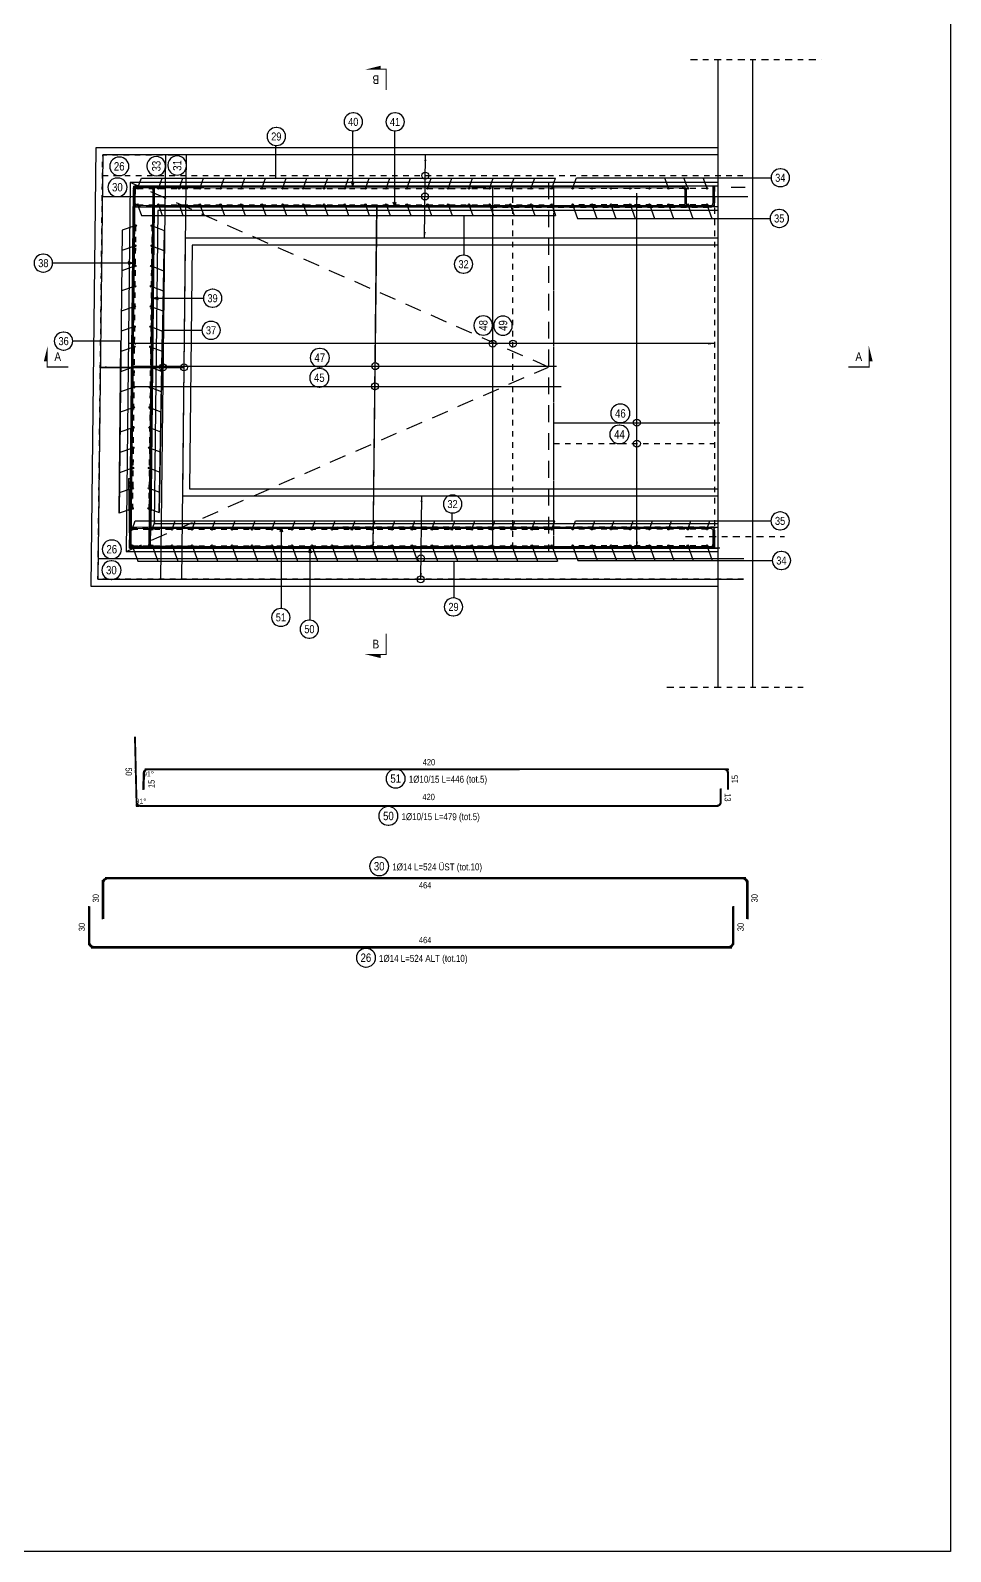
# Model space of a CAD drawing. Header units: metres. Extents: x 419734 to 420376, y 4564732 to 4565123.
# Drawn here: x 419934.16 to 419950.68, y 4564739.35 to 4564766.67 of the extents above; entities that cross this region are included whole.
import ezdxf
from ezdxf.enums import TextEntityAlignment as Align

# ---------------------------------------------------------------- set-up
doc = ezdxf.new("R2010")
doc.units = ezdxf.units.M
for name, pattern in [('ACA_TRATTO1', [1.5, 1, -0.5]), ('CONTINUA', [0]), ('HIDDEN', [0.5, 0.3, -0.2]), ('PUNTEGGIATA2', [0.125, 0, -0.125]), ('TRATTO-PUNTO', [1, 0.5, -0.25, 0, -0.25])]:
    doc.linetypes.add(name, pattern=pattern)
for name, color, linetype in [('07_Ferri', 7, 'Continuous'), ('07_Richiami', 7, 'Continuous'), ('07_Serie Barre', 7, 'Continuous'), ('07_Tondini', 1, 'Continuous'), ('SW_ASSI', 7, 'TRATTO-PUNTO'), ('SW_DIM', 33, 'Continuous'), ('SW_MAGRONE', 2, 'Continuous'), ('SW_QUOTE', 1, 'Continuous'), ('SW_SEZIONI_CARPENTERIA', 4, 'Continuous'), ('SW_TESTI', 2, 'Continuous'), ('SW_TXT_TESTI', 1, 'Continuous')]:
    doc.layers.add(name, color=color, linetype=linetype)
for name, color, linetype, plot in [('07_finestre_off_sc', 190, 'CONTINUA', False), ('07_GENERATRICI', 31, 'Continuous', False), ('07_Poligonale', 8, 'Continuous', False)]:
    doc.layers.add(name, color=color, linetype=linetype, plot=plot)
doc.styles.add('ACA_1', font='ARIALN.TTF')
doc.styles.add('SWS', font='ARIALN.TTF')

# ---------------------------------------------------------------- blocks, each defined once
blk = doc.blocks.new('*U1817')
at = {"layer": 'SW_QUOTE', "const_width": 0.0003}
blk.add_lwpolyline([(0, 0), (0, -0.006), (0.00159, -0.006)], dxfattribs=at)
at = {"layer": 'SW_QUOTE'}
blk.add_solid([(0.00159, -0.00585), (0.00159, -0.00701), (0.00624, -0.00585)], dxfattribs=at)
at = {"layer": 'SW_TESTI', "style": 'SWS'}
for tag, p in [('RIF_DOC_SEC', (-0.0055, -0.003)), ('RIF_DOC', (-0.0025, -0.003))]:
    blk.add_attdef(tag, text='', height=0.002, rotation=90, dxfattribs=at).set_placement(p, align=Align.MIDDLE)
at = {"layer": 'SW_TESTI', "color": 3, "style": 'SWS'}
blk.add_attdef('SEZ', text='', height=0.0025, dxfattribs=at).set_placement((0.003, -0.003), align=Align.MIDDLE)
blk = doc.blocks.new('STC_TCA_07148100130212000102', base_point=(11.118, 11.282))
at = {"color": 0}
blk.add_lwpolyline([(11.116, 11.348, 1), (11.116, 11.215), (11.121, 11.215, 1), (11.121, 11.348), (11.116, 11.348)], format="xyb", dxfattribs=at)
blk = doc.blocks.new('STC_TCA_071481036000130212000102', base_point=(44.186, 7.69))
at = {"color": 0}
blk.add_lwpolyline([(44.183, 7.757, 1), (44.183, 7.624), (44.188, 7.624, 1), (44.188, 7.757), (44.183, 7.757)], format="xyb", dxfattribs=at)
blk = doc.blocks.new('STC_TCA_07148102130212000102', base_point=(120.301, 12.7))
at = {"color": 0}
blk.add_lwpolyline([(120.298, 12.766, 1), (120.298, 12.633), (120.303, 12.633, 1), (120.303, 12.766), (120.298, 12.766)], format="xyb", dxfattribs=at)
blk = doc.blocks.new('aca_arrow3')
at = {"color": 0}
blk.add_solid([(-1, 0.17), (0, 0), (-1, -0.16)], dxfattribs=at)
blk = doc.blocks.new('ACA_T1200200101177Continuous1000112500200011')
h = blk.add_hatch(color=7)
edge = h.paths.add_edge_path(flags=0)
edge.add_arc((0, 0), 0.006, 0, 360)
at = {"color": 0}
blk.add_circle((0, 0), 0.006, dxfattribs=at)
blk = doc.blocks.new('STC_TCA_07147100130213000102', base_point=(21.486, 10.424))
at = {"color": 0}
blk.add_lwpolyline([(21.484, 10.488, 1), (21.484, 10.36), (21.489, 10.36, 1), (21.489, 10.488), (21.484, 10.488)], format="xyb", dxfattribs=at)
blk = doc.blocks.new('STC_TCA_07147100130214000102', base_point=(14.259, 10.424))
at = {"color": 0}
blk.add_lwpolyline([(14.256, 10.488, 1), (14.256, 10.36), (14.261, 10.36, 1), (14.261, 10.488), (14.256, 10.488)], format="xyb", dxfattribs=at)
blk = doc.blocks.new('STC_TCA_07148108937130212000102', base_point=(116.643, 15.75))
at = {"color": 0}
blk.add_lwpolyline([(116.576, 15.748, 1), (116.709, 15.747), (116.709, 15.752, 1), (116.576, 15.753), (116.576, 15.748)], format="xyb", dxfattribs=at)
blk = doc.blocks.new('STC_TCA_07148109000130212000102', base_point=(15.756, 7.48))
at = {"color": 0}
blk.add_lwpolyline([(15.689, 7.477, 1), (15.822, 7.477), (15.822, 7.482, 1), (15.689, 7.482), (15.689, 7.477)], format="xyb", dxfattribs=at)
blk = doc.blocks.new('aca_arrow2')
at = {"color": 0}
for q in [(-1.1, 0.32), (-1.1, -0.32)]:
    blk.add_line((0, 0), q, dxfattribs=at)

msp = doc.modelspace()

# ---------------------------------------------------------------- linework, layer by layer
at = {"layer": '07_Ferri', "color": 1, "flags": 128}
for points in [[(419935.93883, 4564757.37668), (419936.23965, 4564757.37668, 0.41098686), (419936.31465, 4564757.45085), (419936.38469, 4564763.79996, 0.41744807), (419936.30969, 4564763.87579), (419936.01177, 4564763.87579)], [(419937.15691, 4564757.37659), (419936.01474, 4564757.37668, -0.4174384), (419935.93975, 4564757.45251), (419936.01011, 4564763.80355, -0.41122639), (419936.08517, 4564763.87772), (419937.26193, 4564763.8767)], [(419935.99684, 4564762.62537), (419936.00991, 4564763.79788, -0.4109397), (419936.0849, 4564763.87204), (419945.85778, 4564763.87249, -0.41422697), (419945.93278, 4564763.79749), (419945.93278, 4564763.55574)], [(419936.01179, 4564763.87547), (419936.00764, 4564763.57753, 0.00342841), (419936.00764, 4564763.5765, 0.41421356), (419936.08262, 4564763.50149), (419946.3651, 4564763.49928, 0.41427658), (419946.44012, 4564763.57428), (419946.44012, 4564763.87426)], [(419935.92069, 4564758.62455), (419935.93773, 4564757.45059, 0.40996827), (419936.01273, 4564757.37668), (419946.36528, 4564757.37667, 0.41430299), (419946.44028, 4564757.45169), (419946.44021, 4564757.69442)], [(419935.93883, 4564757.37659), (419935.9426, 4564757.67876, -0.41049527), (419936.01757, 4564757.75282), (419946.36525, 4564757.75538, -0.41428588), (419946.44027, 4564757.68038), (419946.44027, 4564757.38042)]]:
    msp.add_lwpolyline(points, format="xyb", dxfattribs=at)
at = {"layer": '07_Ferri', "color": 1, "ltscale": 0.025, "flags": 128}
for points in [[(419935.93883, 4564757.37668), (419935.93883, 4564757.40168), (419936.23965, 4564757.40168, 0.41098686), (419936.28965, 4564757.45113), (419936.35969, 4564763.80024, 0.41744807), (419936.30969, 4564763.85079), (419936.01177, 4564763.85079), (419936.01177, 4564763.87579)], [(419937.15691, 4564757.37659), (419937.15692, 4564757.40159), (419936.01475, 4564757.40168, -0.4174384), (419935.96475, 4564757.45223), (419936.03511, 4564763.80327, -0.41122639), (419936.08515, 4564763.85272), (419937.26191, 4564763.8517), (419937.26193, 4564763.8767)], [(419935.99684, 4564762.62537), (419936.02184, 4564762.62509), (419936.03491, 4564763.7976, -0.4109397), (419936.0849, 4564763.84704), (419945.85778, 4564763.84749, -0.41422697), (419945.90778, 4564763.79749), (419945.90778, 4564763.55574), (419945.93278, 4564763.55574)], [(419936.01179, 4564763.87547), (419936.03679, 4564763.87512), (419936.03264, 4564763.57718, 0.4182359), (419936.08263, 4564763.52649), (419946.36511, 4564763.52428, 0.41427658), (419946.41512, 4564763.57428), (419946.41512, 4564763.87426), (419946.44012, 4564763.87426)], [(419935.92069, 4564758.62455), (419935.94569, 4564758.62491), (419935.96273, 4564757.45096, 0.40996827), (419936.01273, 4564757.40168), (419946.36528, 4564757.40167, 0.41430299), (419946.41528, 4564757.45168), (419946.41521, 4564757.69441), (419946.44021, 4564757.69442)], [(419935.93883, 4564757.37659), (419935.96383, 4564757.37627), (419935.96759, 4564757.67845, -0.41049527), (419936.01758, 4564757.72782), (419946.36526, 4564757.73038, -0.41428588), (419946.41527, 4564757.68038), (419946.41527, 4564757.38042), (419946.44027, 4564757.38042)]]:
    msp.add_lwpolyline(points, format="xyb", dxfattribs=at)
at = {"layer": '07_Ferri', "color": 7, "ltscale": 0.025, "flags": 128}
for points, const_width in [([(419936.03876, 4564753.98744), (419936.06636, 4564752.81302, 0.40734809), (419936.12884, 4564752.75199), (419946.48206, 4564752.75197, 0.41430299), (419946.54456, 4564752.81449), (419946.54449, 4564753.05726)], 0.025), ([(419936.19644, 4564753.03398), (419936.2002, 4564753.33616, -0.41049527), (419936.26268, 4564753.39788), (419946.61036, 4564753.40043, -0.41428588), (419946.67288, 4564753.33793), (419946.67288, 4564753.03798)], 0.025), ([(419935.46635, 4564750.71205), (419935.46635, 4564751.35705, -0.41421356), (419935.55385, 4564751.44455), (419946.9336, 4564751.44455, -0.41421356), (419947.0211, 4564751.35705), (419947.0211, 4564750.71205)], 0.035), ([(419935.21635, 4564750.94455), (419935.21635, 4564750.29955, 0.41421356), (419935.30385, 4564750.21205), (419946.6836, 4564750.21205, 0.41421356), (419946.7711, 4564750.29955), (419946.7711, 4564750.94455)], 0.035)]:
    msp.add_lwpolyline(points, format="xyb", dxfattribs=dict(at, const_width=const_width))
at = {"layer": '07_Ferri', "color": 7, "flags": 128}
for points in [[(419936.02627, 4564753.98715), (419936.05386, 4564752.81273, 0.40734809), (419936.12884, 4564752.73949), (419946.48206, 4564752.73947, 0.41430299), (419946.55706, 4564752.8145), (419946.55699, 4564753.05726)], [(419936.18394, 4564753.03414), (419936.18771, 4564753.33631, -0.41049527), (419936.26268, 4564753.41038), (419946.61036, 4564753.41293, -0.41428588), (419946.68538, 4564753.33793), (419946.68538, 4564753.03798)], [(419935.44885, 4564750.71205), (419935.44885, 4564751.35705, -0.41421356), (419935.55385, 4564751.46205), (419946.9336, 4564751.46205, -0.41421356), (419947.0386, 4564751.35705), (419947.0386, 4564750.71205)], [(419935.19885, 4564750.94455), (419935.19885, 4564750.29955, 0.41421356), (419935.30385, 4564750.19455), (419946.6836, 4564750.19455, 0.41421356), (419946.7886, 4564750.29955), (419946.7886, 4564750.94455)]]:
    msp.add_lwpolyline(points, format="xyb", dxfattribs=at)
at = {"layer": '07_finestre_off_sc'}
for points in [[(419946.50277, 4564764.43909), (419935.45443, 4564764.43909), (419935.37005, 4564756.81409), (419946.50277, 4564756.81409)], [(419946.50277, 4564763.87659), (419936.01074, 4564763.87659), (419935.93881, 4564757.37659), (419946.50277, 4564757.37659)], [(419946.50277, 4564763.50159), (419936.38161, 4564763.50159), (419936.31798, 4564757.75159), (419946.50277, 4564757.75159)], [(419946.50277, 4564762.93909), (419936.93792, 4564762.93909), (419936.88674, 4564758.31409), (419946.50277, 4564758.31409)]]:
    msp.add_lwpolyline(points, dxfattribs=at)
at = {"layer": '07_GENERATRICI', "color": 2, "linetype": 'ACA_TRATTO1', "ltscale": 0.025}
for p, q in [((419936.08313, 4564763.83486), (419943.51667, 4564763.83486)), ((419946.30344, 4564763.83486), (419943.89167, 4564763.83486)), ((419936.08298, 4564763.54148), (419943.51667, 4564763.54148)), ((419946.30344, 4564763.5396), (419943.89161, 4564763.5396)), ((419936.04556, 4564763.16648), (419935.98936, 4564758.08738)), ((419936.33773, 4564763.16556), (419936.28154, 4564758.08738)), ((419935.98268, 4564757.7133), (419943.51667, 4564757.7133)), ((419946.30344, 4564757.71491), (419943.89154, 4564757.71491)), ((419935.98275, 4564757.41659), (419943.51667, 4564757.41659)), ((419946.30344, 4564757.41659), (419943.89161, 4564757.41659))]:
    msp.add_line(p, q, dxfattribs=at)
at = {"layer": '07_GENERATRICI', "color": 6, "linetype": 'ACA_TRATTO1', "ltscale": 0.025, "flags": 128}
for points in [[(419935.37005, 4564756.81409), (419935.45443, 4564764.43909), (419936.73663, 4564764.43909)], [(419946.44056, 4564763.87675), (419946.44041, 4564757.37659), (419935.93881, 4564757.37659)], [(419946.44041, 4564763.87642), (419946.44041, 4564757.37642), (419935.93881, 4564757.37659)], [(419946.53391, 4564757.37637), (419943.55606, 4564757.37644), (419943.55599, 4564763.87659)], [(419946.44041, 4564757.37638), (419943.55606, 4564757.37584), (419943.55599, 4564763.87659)], [(419943.65256, 4564757.37659), (419935.93881, 4564757.37659), (419936.00707, 4564763.54521)], [(419935.93883, 4564757.37659), (419936.00707, 4564763.54521)], [(419946.9598, 4564756.81409), (419935.37005, 4564756.81409), (419935.38665, 4564758.31409)], [(419935.37005, 4564756.81409), (419935.38665, 4564758.31409)]]:
    msp.add_lwpolyline(points, dxfattribs=at)
at = {"layer": '07_Poligonale', "linetype": 'PUNTEGGIATA2', "ltscale": 0.025, "flags": 128}
for points in [[(419935.93883, 4564757.37668), (419936.31383, 4564757.37668), (419936.38552, 4564763.87579), (419936.01177, 4564763.87579)], [(419937.15691, 4564757.37659), (419935.93891, 4564757.37668), (419936.01093, 4564763.87778), (419937.26193, 4564763.8767)], [(419935.99684, 4564762.62537), (419936.01074, 4564763.87204), (419945.93278, 4564763.87249), (419945.93278, 4564763.55574)], [(419936.01179, 4564763.87547), (419936.00764, 4564763.57702), (419936.00762, 4564763.5015), (419946.44012, 4564763.49926), (419946.44012, 4564763.87426)], [(419935.92069, 4564758.62455), (419935.93881, 4564757.37668), (419946.44031, 4564757.37667), (419946.44021, 4564757.69442)], [(419935.93883, 4564757.37659), (419935.94352, 4564757.75281), (419946.44027, 4564757.7554), (419946.44027, 4564757.38042)], [(419936.02627, 4564753.98715), (419936.05559, 4564752.73949), (419946.55709, 4564752.73947), (419946.55699, 4564753.05726)], [(419936.18394, 4564753.03414), (419936.18863, 4564753.41036), (419946.68538, 4564753.41295), (419946.68538, 4564753.03798)], [(419935.44885, 4564750.71205), (419935.44885, 4564751.46205), (419947.0386, 4564751.46205), (419947.0386, 4564750.71205)], [(419935.19885, 4564750.94455), (419935.19885, 4564750.19455), (419946.7886, 4564750.19455), (419946.7886, 4564750.94455)]]:
    msp.add_lwpolyline(points, dxfattribs=at)
at = {"layer": '07_Richiami'}
for p, q in [((419936.08826, 4564763.84896), (419936.14918, 4564764.01635)), ((419936.45994, 4564763.84896), (419936.52086, 4564764.01635)), ((419936.83161, 4564763.84896), (419936.89254, 4564764.01635)), ((419937.20329, 4564763.84896), (419937.26422, 4564764.01635)), ((419937.57497, 4564763.84896), (419937.63589, 4564764.01635)), ((419937.94665, 4564763.84896), (419938.00757, 4564764.01635)), ((419938.31832, 4564763.84896), (419938.37925, 4564764.01635)), ((419938.69, 4564763.84896), (419938.75092, 4564764.01635)), ((419939.06168, 4564763.84896), (419939.1226, 4564764.01635)), ((419939.43335, 4564763.84896), (419939.49428, 4564764.01635)), ((419939.80503, 4564763.84896), (419939.86596, 4564764.01635)), ((419940.17671, 4564763.84896), (419940.23763, 4564764.01635)), ((419940.54838, 4564763.84896), (419940.60931, 4564764.01635)), ((419940.92006, 4564763.84896), (419940.98099, 4564764.01635)), ((419941.29174, 4564763.84896), (419941.35266, 4564764.01635)), ((419941.66342, 4564763.84896), (419941.72434, 4564764.01635)), ((419942.03509, 4564763.84896), (419942.09602, 4564764.01635)), ((419942.40677, 4564763.84896), (419942.46769, 4564764.01635)), ((419942.77845, 4564763.84896), (419942.83937, 4564764.01635)), ((419943.15012, 4564763.84896), (419943.21105, 4564764.01635)), ((419943.5218, 4564763.84896), (419943.58273, 4564764.01635)), ((419943.8968, 4564763.84896), (419943.96098, 4564764.02529)), ((419945.60923, 4564763.84896), (419945.54505, 4564764.02529)), ((419945.95377, 4564763.84896), (419945.88959, 4564764.02529)), ((419946.29831, 4564763.84896), (419946.23413, 4564764.02529)), ((419936.08811, 4564763.52739), (419936.15295, 4564763.34923)), ((419936.45979, 4564763.52739), (419936.52464, 4564763.34923)), ((419936.83148, 4564763.52739), (419936.89632, 4564763.34923)), ((419937.20316, 4564763.52739), (419937.268, 4564763.34923)), ((419937.57485, 4564763.52739), (419937.63969, 4564763.34923)), ((419937.94653, 4564763.52739), (419938.01137, 4564763.34923)), ((419938.31821, 4564763.52739), (419938.38306, 4564763.34923)), ((419938.6899, 4564763.52739), (419938.75474, 4564763.34923)), ((419939.06158, 4564763.52739), (419939.12643, 4564763.34923)), ((419939.43327, 4564763.52739), (419939.49811, 4564763.34923)), ((419939.80495, 4564763.52739), (419939.8698, 4564763.34923)), ((419940.17664, 4564763.52739), (419940.24148, 4564763.34923)), ((419940.54832, 4564763.52739), (419940.61317, 4564763.34923)), ((419940.92001, 4564763.52739), (419940.98485, 4564763.34923)), ((419941.29169, 4564763.52739), (419941.35654, 4564763.34923)), ((419941.66338, 4564763.52739), (419941.72822, 4564763.34923)), ((419942.03506, 4564763.52739), (419942.09991, 4564763.34923)), ((419942.40675, 4564763.52739), (419942.47159, 4564763.34923)), ((419942.77843, 4564763.52739), (419942.84328, 4564763.34923)), ((419943.15012, 4564763.52739), (419943.21496, 4564763.34923)), ((419943.5218, 4564763.52739), (419943.58665, 4564763.34923)), ((419943.89674, 4564763.5255), (419943.98069, 4564763.29485)), ((419944.24129, 4564763.5255), (419944.32524, 4564763.29485)), ((419944.58583, 4564763.5255), (419944.66978, 4564763.29485)), ((419944.93038, 4564763.5255), (419945.01433, 4564763.29485)), ((419945.27493, 4564763.5255), (419945.35888, 4564763.29485)), ((419945.61948, 4564763.5255), (419945.70343, 4564763.29485)), ((419945.96402, 4564763.5255), (419946.04797, 4564763.29485)), ((419946.30857, 4564763.5255), (419946.39252, 4564763.29485)), ((419936.03141, 4564763.16151), (419935.80415, 4564763.08162)), ((419936.35172, 4564763.16017), (419936.56082, 4564763.07963)), ((419936.0274, 4564762.79872), (419935.80015, 4564762.71883)), ((419936.34771, 4564762.79744), (419936.55409, 4564762.71795)), ((419936.02338, 4564762.43592), (419935.79615, 4564762.35604)), ((419936.3437, 4564762.43472), (419936.54736, 4564762.35627)), ((419936.01937, 4564762.07313), (419935.79215, 4564761.99326)), ((419936.33968, 4564762.07199), (419936.54063, 4564761.99459)), ((419936.01536, 4564761.71034), (419935.78815, 4564761.63047)), ((419936.33567, 4564761.70926), (419936.5339, 4564761.63291)), ((419936.01134, 4564761.34754), (419935.78415, 4564761.26768)), ((419936.33166, 4564761.34653), (419936.52717, 4564761.27122)), ((419936.00733, 4564760.98475), (419935.78015, 4564760.90489)), ((419936.32764, 4564760.98381), (419936.52044, 4564760.90954)), ((419936.00331, 4564760.62196), (419935.77615, 4564760.5421)), ((419936.32363, 4564760.62108), (419936.51371, 4564760.54786)), ((419935.9993, 4564760.25916), (419935.77215, 4564760.17931)), ((419936.31962, 4564760.25835), (419936.50698, 4564760.18618)), ((419935.99528, 4564759.89637), (419935.76814, 4564759.81652)), ((419936.3156, 4564759.89562), (419936.50025, 4564759.8245)), ((419935.99127, 4564759.53358), (419935.76414, 4564759.45373)), ((419936.31159, 4564759.5329), (419936.49352, 4564759.46282)), ((419935.98726, 4564759.17078), (419935.76014, 4564759.09095)), ((419936.30758, 4564759.17017), (419936.48679, 4564759.10114)), ((419935.98324, 4564758.80799), (419935.75614, 4564758.72816)), ((419936.30356, 4564758.80744), (419936.48006, 4564758.73946)), ((419935.97923, 4564758.4452), (419935.75214, 4564758.36537)), ((419936.29955, 4564758.44471), (419936.47333, 4564758.37778)), ((419935.97521, 4564758.0824), (419935.74814, 4564758.00258)), ((419936.29554, 4564758.08199), (419936.4666, 4564758.0161)), ((419935.98782, 4564757.7274), (419936.03861, 4564757.86696)), ((419936.34658, 4564757.7274), (419936.39737, 4564757.86696)), ((419936.70534, 4564757.7274), (419936.75614, 4564757.86696)), ((419937.0641, 4564757.7274), (419937.1149, 4564757.86696)), ((419937.42286, 4564757.7274), (419937.47366, 4564757.86696)), ((419937.78162, 4564757.7274), (419937.83242, 4564757.86696)), ((419938.14038, 4564757.7274), (419938.19118, 4564757.86696)), ((419938.49914, 4564757.7274), (419938.54994, 4564757.86696)), ((419938.85791, 4564757.7274), (419938.9087, 4564757.86696)), ((419939.21667, 4564757.7274), (419939.26746, 4564757.86696)), ((419939.57543, 4564757.7274), (419939.62623, 4564757.86696)), ((419939.93419, 4564757.7274), (419939.98499, 4564757.86696)), ((419940.29295, 4564757.7274), (419940.34375, 4564757.86696)), ((419940.65171, 4564757.7274), (419940.70251, 4564757.86696)), ((419941.01047, 4564757.7274), (419941.06127, 4564757.86696)), ((419941.36923, 4564757.7274), (419941.42003, 4564757.86696)), ((419941.728, 4564757.7274), (419941.77879, 4564757.86696)), ((419942.08676, 4564757.7274), (419942.13755, 4564757.86696)), ((419942.44552, 4564757.7274), (419942.49632, 4564757.86696)), ((419942.80428, 4564757.7274), (419942.85508, 4564757.86696)), ((419943.16304, 4564757.7274), (419943.21384, 4564757.86696)), ((419943.5218, 4564757.7274), (419943.5726, 4564757.86696)), ((419943.89667, 4564757.729), (419943.94566, 4564757.86358)), ((419944.24123, 4564757.729), (419944.29022, 4564757.86358)), ((419944.58579, 4564757.729), (419944.63477, 4564757.86358)), ((419944.93034, 4564757.729), (419944.97933, 4564757.86358)), ((419945.2749, 4564757.729), (419945.32389, 4564757.86358)), ((419945.61946, 4564757.729), (419945.66844, 4564757.86358)), ((419945.96401, 4564757.729), (419946.013, 4564757.86358)), ((419946.30857, 4564757.729), (419946.35756, 4564757.86358)), ((419935.98788, 4564757.40249), (419936.08364, 4564757.1394)), ((419936.34664, 4564757.40249), (419936.44239, 4564757.1394)), ((419936.70539, 4564757.40249), (419936.80115, 4564757.1394)), ((419937.06415, 4564757.40249), (419937.15991, 4564757.1394)), ((419937.42291, 4564757.40249), (419937.51867, 4564757.1394)), ((419937.78167, 4564757.40249), (419937.87743, 4564757.1394)), ((419938.14043, 4564757.40249), (419938.23619, 4564757.1394)), ((419938.49919, 4564757.40249), (419938.59494, 4564757.1394)), ((419938.85794, 4564757.40249), (419938.9537, 4564757.1394)), ((419939.2167, 4564757.40249), (419939.31246, 4564757.1394)), ((419939.57546, 4564757.40249), (419939.67122, 4564757.1394)), ((419939.93422, 4564757.40249), (419940.02998, 4564757.1394)), ((419940.29298, 4564757.40249), (419940.38874, 4564757.1394)), ((419940.65174, 4564757.40249), (419940.74749, 4564757.1394)), ((419941.01049, 4564757.40249), (419941.10625, 4564757.1394)), ((419941.36925, 4564757.40249), (419941.46501, 4564757.1394)), ((419941.72801, 4564757.40249), (419941.82377, 4564757.1394)), ((419942.08677, 4564757.40249), (419942.18253, 4564757.1394)), ((419942.44553, 4564757.40249), (419942.54128, 4564757.1394)), ((419942.80428, 4564757.40249), (419942.90004, 4564757.1394)), ((419943.16304, 4564757.40249), (419943.2588, 4564757.1394)), ((419943.5218, 4564757.40249), (419943.61756, 4564757.1394)), ((419943.89674, 4564757.40249), (419943.98798, 4564757.15182)), ((419944.24129, 4564757.40249), (419944.33252, 4564757.15182)), ((419944.58583, 4564757.40249), (419944.67707, 4564757.15182)), ((419944.93038, 4564757.40249), (419945.02162, 4564757.15182)), ((419945.27493, 4564757.40249), (419945.36617, 4564757.15182)), ((419945.61948, 4564757.40249), (419945.71071, 4564757.15182)), ((419945.96402, 4564757.40249), (419946.05526, 4564757.15182)), ((419946.30857, 4564757.40249), (419946.39981, 4564757.15182))]:
    msp.add_line(p, q, dxfattribs=at)
at = {"layer": '07_Richiami', "flags": 128}
for points in [[(419939.94701, 4564763.87222), (419939.94701, 4564764.86887)], [(419940.69701, 4564763.5005), (419940.69701, 4564764.86887)], [(419938.56545, 4564764.01635), (419938.56545, 4564764.60645)], [(419936.14918, 4564764.01635), (419943.58273, 4564764.01635)], [(419943.96098, 4564764.02529), (419947.45324, 4564764.02529)], [(419936.15295, 4564763.34923), (419943.58665, 4564763.34923)], [(419941.93988, 4564763.34923), (419941.93988, 4564762.63363)], [(419943.98069, 4564763.29485), (419947.43424, 4564763.29485)], [(419935.80415, 4564763.08162), (419935.74814, 4564758.00258), (419935.78221, 4564761.09219), (419934.91951, 4564761.09219)], [(419936.56082, 4564763.07963), (419936.4666, 4564758.0161), (419936.52744, 4564761.2861), (419937.23263, 4564761.2861)], [(419935.99559, 4564762.49238), (419934.55579, 4564762.49238)], [(419936.36331, 4564761.86201), (419937.26036, 4564761.86201)], [(419936.03861, 4564757.86696), (419943.5726, 4564757.86696)], [(419941.7295, 4564757.86696), (419941.7295, 4564758.00555)], [(419943.94566, 4564757.86358), (419947.44993, 4564757.86358)], [(419938.66023, 4564757.75348), (419938.66023, 4564756.29083)], [(419939.17203, 4564757.37668), (419939.17203, 4564756.07939)], [(419936.08364, 4564757.1394), (419943.61756, 4564757.1394)], [(419941.75914, 4564757.1394), (419941.75914, 4564756.47937)], [(419943.98798, 4564757.15182), (419947.47229, 4564757.15182)]]:
    msp.add_lwpolyline(points, dxfattribs=at)
at = {"layer": '07_Serie Barre', "color": 1, "linetype": 'Continuous', "ltscale": 0.025}
for p, q in [((419936.57944, 4564764.44082), (419936.49507, 4564756.81582)), ((419936.9544, 4564764.43668), (419936.87002, 4564756.81168)), ((419942.45705, 4564757.37648), (419942.45705, 4564763.87648)), ((419935.44613, 4564763.68904), (419947.03588, 4564763.68904)), ((419935.97496, 4564760.64233), (419943.59996, 4564760.64233)), ((419935.97093, 4564760.27947), (419943.68468, 4564760.27947)), ((419943.55603, 4564759.62644), (419946.53389, 4564759.62637)), ((419935.3742, 4564757.18906), (419946.96395, 4564757.18906)), ((419935.37005, 4564756.81409), (419946.9598, 4564756.81409))]:
    msp.add_line(p, q, dxfattribs=at)
at = {"layer": '07_Serie Barre', "color": 1, "linetype": 'HIDDEN', "ltscale": 0.025}
for p, q in [((419935.45027, 4564764.06402), (419947.04002, 4564764.06402)), ((419942.81917, 4564757.37659), (419942.81932, 4564763.87675)), ((419943.55604, 4564759.25084), (419946.44039, 4564759.25138))]:
    msp.add_line(p, q, dxfattribs=at)
at = {"layer": '07_Serie Barre', "color": 2, "flags": 128}
for points in [[(419941.2327, 4564762.93909), (419941.2493, 4564764.43899)], [(419940.31005, 4564757.37659), (419940.37831, 4564763.54521)], [(419940.31268, 4564757.37659), (419940.38092, 4564763.54521)], [(419945.04499, 4564757.37641), (419945.04492, 4564763.75141)], [(419945.04499, 4564757.37612), (419945.04492, 4564763.75112)], [(419946.44041, 4564761.04722), (419935.93881, 4564761.04739)], [(419946.4405, 4564761.04739), (419935.9389, 4564761.04739)], [(419935.41217, 4564760.6201), (419936.91217, 4564760.6201)], [(419935.41219, 4564760.62217), (419936.53719, 4564760.62217)], [(419941.16492, 4564756.81409), (419941.18152, 4564758.31399)], [(419941.16493, 4564756.81409), (419941.18152, 4564758.31399)]]:
    msp.add_lwpolyline(points, dxfattribs=at)
at = {"layer": '07_Serie Barre', "color": 2}
for centre in [(419941.24515, 4564764.06402), (419941.241, 4564763.68904), (419942.45705, 4564761.04729), (419942.81925, 4564761.04739), (419936.53719, 4564760.62217), (419936.91217, 4564760.6201), (419940.34881, 4564760.64233), (419940.34217, 4564760.27947), (419945.04496, 4564759.62641), (419945.04497, 4564759.25112), (419941.16907, 4564757.18906), (419941.16493, 4564756.81409)]:
    msp.add_circle(centre, 0.0625, dxfattribs=at)
at = {"layer": 'SW_ASSI', "ltscale": 0.25}
for points in [[(419946.00694, 4564766.15023), (419948.3601, 4564766.15023)], [(419945.91922, 4564757.5851), (419947.69565, 4564757.5851)], [(419945.58248, 4564754.87718), (419948.05778, 4564754.87718)]]:
    msp.add_lwpolyline(points, dxfattribs=at)
at = {"layer": 'SW_DIM'}
for p, q in [((419942.33633, 4564763.84986), (419942.08633, 4564763.84986)), ((419946.99063, 4564763.84986), (419946.74063, 4564763.84986))]:
    msp.add_line(p, q, dxfattribs=at)
at = {"layer": 'SW_MAGRONE'}
for points in [[(419946.50277, 4564754.87718), (419946.50277, 4564766.15023)], [(419947.12777, 4564754.87718), (419947.12777, 4564766.15023)], [(419946.50277, 4564764.56409), (419935.3308, 4564764.56409), (419935.24366, 4564756.68909), (419946.50277, 4564756.68909)], [(419946.50277, 4564762.81409), (419937.06154, 4564762.81409), (419937.01313, 4564758.43909), (419946.50277, 4564758.43909)]]:
    msp.add_lwpolyline(points, dxfattribs=at)
at = {"layer": 'SW_SEZIONI_CARPENTERIA'}
msp.add_lwpolyline([(419890.05098, 4564791.43503), (419950.67709, 4564791.43503), (419950.67709, 4564739.35479), (419890.05098, 4564739.35479)], close=True, dxfattribs=at)
for points in [[(419946.50277, 4564763.93909), (419935.94892, 4564763.93909), (419935.87561, 4564757.31409), (419946.50277, 4564757.31409)], [(419946.50277, 4564763.43909), (419936.44342, 4564763.43909), (419936.38118, 4564757.81409), (419946.50277, 4564757.81409)]]:
    msp.add_lwpolyline(points, dxfattribs=at)
at = {"layer": 'SW_TXT_TESTI', "color": 143, "linetype": 'HIDDEN', "true_color": 0x7aafdf}
msp.add_line((419943.45652, 4564763.93909), (419943.45652, 4564757.31409), dxfattribs=at)
msp.add_lwpolyline([(419935.87561, 4564757.31409), (419943.45652, 4564760.62659), (419935.94892, 4564763.93909)], dxfattribs=at)

# ---------------------------------------------------------------- block references
ref = msp.add_blockref('*U1817', (419940.54599, 4564765.59923), dxfattribs=dict(xscale=62.5, yscale=62.5, zscale=62.5, rotation=180))
ref.add_attrib('SEZ', 'B', dxfattribs={"layer": 'SW_TESTI', "color": 3, "height": 0.15625, "rotation": 180, "style": 'SWS'}).set_placement((419940.35849, 4564765.78673), align=Align.MIDDLE)
ref = msp.add_blockref('*U1817', (419934.83493, 4564760.62659), dxfattribs=dict(xscale=-62.5, yscale=62.5, zscale=62.5, rotation=270))
ref.add_attrib('SEZ', 'A', dxfattribs={"layer": 'SW_TESTI', "color": 3, "height": 0.15625, "style": 'SWS'}).set_placement((419934.64743, 4564760.81409), align=Align.MIDDLE)
ref = msp.add_blockref('*U1817', (419948.84151, 4564760.62659), dxfattribs=dict(xscale=62.5, yscale=62.5, zscale=62.5, rotation=90.00000000000001))
ref.add_attrib('SEZ', 'A', dxfattribs={"layer": 'SW_TESTI', "color": 3, "height": 0.15625, "style": 'SWS'}).set_placement((419949.02901, 4564760.81409), align=Align.MIDDLE)
ref = msp.add_blockref('*U1817', (419940.54599, 4564755.83827), dxfattribs=dict(xscale=-62.5, yscale=62.5, zscale=62.5))
ref.add_attrib('SEZ', 'B', dxfattribs={"layer": 'SW_TESTI', "color": 3, "height": 0.15625, "style": 'SWS'}).set_placement((419940.35849, 4564755.65077), align=Align.MIDDLE)
at = {"layer": '07_Ferri', "color": 7, "xscale": 2.5, "yscale": 2.5, "zscale": 2.5}
for name, p in [('STC_TCA_07148102130212000102', (419940.71514, 4564753.23648)), ('STC_TCA_071481036000130212000102', (419940.58443, 4564752.56448)), ('STC_TCA_07148100130212000102', (419940.41848, 4564751.66205)), ('STC_TCA_07148100130212000102', (419940.18033, 4564750.01955))]:
    msp.add_blockref(name, p, dxfattribs=at)
at = {"layer": '07_Richiami', "color": 7, "xscale": 2.5, "yscale": 2.5, "zscale": 2.5}
for name, p in [('STC_TCA_07147100130213000102', (419939.95326, 4564765.02934)), ('STC_TCA_07147100130213000102', (419940.70326, 4564765.02934)), ('STC_TCA_07147100130213000102', (419938.5717, 4564764.76692)), ('STC_TCA_07148100130212000102', (419935.75155, 4564764.23058)), ('STC_TCA_07148108937130212000102', (419936.41669, 4564764.23492)), ('STC_TCA_07148108937130212000102', (419936.79191, 4564764.24635)), ('STC_TCA_07147100130213000102', (419947.61996, 4564764.02529)), ('STC_TCA_07148100130212000102', (419935.71852, 4564763.8556)), ('STC_TCA_07147100130213000102', (419947.60096, 4564763.29485)), ('STC_TCA_07147100130214000102', (419934.38907, 4564762.49238)), ('STC_TCA_07147100130214000102', (419941.93363, 4564762.47316)), ('STC_TCA_07147100130213000102', (419937.42708, 4564761.86201)), ('STC_TCA_07147100130213000102', (419937.39935, 4564761.2861)), ('STC_TCA_07148109000130212000102', (419942.2876, 4564761.37365)), ('STC_TCA_07148109000130212000102', (419942.64164, 4564761.3709)), ('STC_TCA_07147100130214000102', (419934.75279, 4564761.09219)), ('STC_TCA_07148100130212000102', (419939.35204, 4564760.79449)), ('STC_TCA_07148100130212000102', (419939.34317, 4564760.43349)), ('STC_TCA_071481036000130212000102', (419944.74905, 4564759.79299)), ('STC_TCA_07148102130212000102', (419944.73284, 4564759.41772)), ('STC_TCA_07147100130213000102', (419941.73575, 4564758.16601)), ('STC_TCA_07147100130213000102', (419947.61665, 4564757.86358)), ('STC_TCA_07148100130212000102', (419935.61744, 4564757.35449)), ('STC_TCA_07147100130213000102', (419947.63901, 4564757.15182)), ('STC_TCA_07148100130212000102', (419935.61063, 4564756.97952)), ('STC_TCA_07147100130214000102', (419941.75289, 4564756.3189)), ('STC_TCA_07147100130214000102', (419938.65398, 4564756.13036)), ('STC_TCA_07147100130214000102', (419939.16578, 4564755.91892))]:
    msp.add_blockref(name, p, dxfattribs=at)
at = {"layer": '07_Richiami', "xscale": 0.078125, "yscale": 0.078125, "zscale": 0.078125}
for p, rotation in [((419939.94701, 4564763.87222), 270), ((419940.69701, 4564763.5005), 270), ((419936.36331, 4564761.86201), 180), ((419938.66023, 4564757.75348), 90), ((419939.17203, 4564757.37668), 90)]:
    msp.add_blockref('aca_arrow2', p, dxfattribs=dict(at, rotation=rotation))
msp.add_blockref('aca_arrow2', (419935.99559, 4564762.49238), dxfattribs=at)
at = {"layer": '07_Serie Barre', "color": 2}
for p, xscale, yscale, zscale, rotation in [((419941.2493, 4564764.43899), 0.1125, 0.1125, 0.1125, 89.36600490641287), ((419940.37831, 4564763.54521), 0.1125, 0.1125, 0.1125, 89.36600490957561), ((419940.38092, 4564763.54521), 0.1125, 0.1125, 0.1125, 89.36619156532649), ((419945.04492, 4564763.75141), 0.1125, 0.1125, 0.1125, 90.00062871801765), ((419945.04492, 4564763.75112), 0.1125, 0.1125, 0.1125, 90.00062852781609), ((419941.2327, 4564762.93909), 0.1124999999999999, 0.1124999999999999, 0.1124999999999999, 269.3660049064129), ((419935.93881, 4564761.04739), 0.1125, 0.1125, 0.1125, 179.9990907383967), ((419935.9389, 4564761.04739), 0.1125, 0.1125, 0.1125, 180.0000000010267), ((419946.44041, 4564761.04722), 0.1125, 0.1125, 0.1125, 359.9990907383967), ((419935.41217, 4564760.6201), 0.1125, 0.1125, 0.1125, 179.9999999935978), ((419935.41219, 4564760.62217), 0.1125, 0.1125, 0.1125, 179.999999993598), ((419941.18152, 4564758.31399), 0.1125, 0.1125, 0.1125, 89.36600491172463), ((419941.18152, 4564758.31399), 0.1125, 0.1125, 0.1125, 89.36615415969364), ((419940.31005, 4564757.37659), 0.1125, 0.1125, 0.1125, 269.3660049095756), ((419940.31268, 4564757.37659), 0.1125, 0.1125, 0.1125, 269.3661915653265), ((419945.04499, 4564757.37641), 0.1125, 0.1125, 0.1125, 270.0006287180177), ((419945.04499, 4564757.37612), 0.1125, 0.1125, 0.1125, 270.0006285278161), ((419941.16492, 4564756.81409), 0.1125, 0.1125, 0.1125, 269.3660049117246), ((419941.16493, 4564756.81409), 0.1125, 0.1125, 0.1125, 269.3661541596936)]:
    msp.add_blockref('aca_arrow3', p, dxfattribs=dict(at, xscale=xscale, yscale=yscale, zscale=zscale, rotation=rotation))
at = {"layer": '07_Serie Barre', "color": 2, "xscale": 0.1125, "yscale": 0.1125, "zscale": 0.1125}
for p in [(419946.4405, 4564761.04739), (419936.53719, 4564760.62217), (419936.91217, 4564760.6201)]:
    msp.add_blockref('aca_arrow3', p, dxfattribs=at)
at = {"layer": '07_Tondini', "xscale": 2.5, "yscale": 2.5, "zscale": 2.5}
for p in [(419936.08313, 4564763.83486), (419936.45481, 4564763.83486), (419936.82648, 4564763.83486), (419937.19816, 4564763.83486), (419937.56984, 4564763.83486), (419937.94151, 4564763.83486), (419938.31319, 4564763.83486), (419938.68487, 4564763.83486), (419939.05655, 4564763.83486), (419939.42822, 4564763.83486), (419939.7999, 4564763.83486), (419940.17158, 4564763.83486), (419940.54325, 4564763.83486), (419940.91493, 4564763.83486), (419941.28661, 4564763.83486), (419941.65829, 4564763.83486), (419942.02996, 4564763.83486), (419942.40164, 4564763.83486), (419942.77332, 4564763.83486), (419943.14499, 4564763.83486), (419943.51667, 4564763.83486), (419936.08298, 4564763.54148), (419936.45466, 4564763.54148), (419936.82635, 4564763.54148), (419937.19803, 4564763.54148), (419937.56971, 4564763.54148), (419937.9414, 4564763.54148), (419938.31308, 4564763.54148), (419938.68477, 4564763.54148), (419939.05645, 4564763.54148), (419939.42814, 4564763.54148), (419939.79982, 4564763.54148), (419940.17151, 4564763.54148), (419940.54319, 4564763.54148), (419940.91488, 4564763.54148), (419941.28656, 4564763.54148), (419941.65825, 4564763.54148), (419942.02993, 4564763.54148), (419942.40162, 4564763.54148), (419942.7733, 4564763.54148), (419943.14499, 4564763.54148), (419943.51667, 4564763.54148), (419935.98268, 4564757.7133), (419936.34145, 4564757.7133), (419936.70021, 4564757.7133), (419937.05897, 4564757.7133), (419937.41773, 4564757.7133), (419937.77649, 4564757.7133), (419938.13525, 4564757.7133), (419938.49401, 4564757.7133), (419938.85277, 4564757.7133), (419939.21154, 4564757.7133), (419939.5703, 4564757.7133), (419939.92906, 4564757.7133), (419940.28782, 4564757.7133), (419940.64658, 4564757.7133), (419941.00534, 4564757.7133), (419941.3641, 4564757.7133), (419941.72286, 4564757.7133), (419942.08163, 4564757.7133), (419942.44039, 4564757.7133), (419942.79915, 4564757.7133), (419943.15791, 4564757.7133), (419943.51667, 4564757.7133), (419935.98275, 4564757.41659), (419936.34151, 4564757.41659), (419936.70026, 4564757.41659), (419937.05902, 4564757.41659), (419937.41778, 4564757.41659), (419937.77654, 4564757.41659), (419938.1353, 4564757.41659), (419938.49406, 4564757.41659), (419938.85281, 4564757.41659), (419939.21157, 4564757.41659), (419939.57033, 4564757.41659), (419939.92909, 4564757.41659), (419940.28785, 4564757.41659), (419940.64661, 4564757.41659), (419941.00536, 4564757.41659), (419941.36412, 4564757.41659), (419941.72288, 4564757.41659), (419942.08164, 4564757.41659), (419942.4404, 4564757.41659), (419942.79915, 4564757.41659), (419943.15791, 4564757.41659), (419943.51667, 4564757.41659)]:
    msp.add_blockref('ACA_T1200200101177Continuous1000112500200011', p, dxfattribs=at)
for p, rotation in [((419943.89167, 4564763.83486), 180), ((419944.23621, 4564763.83486), 180), ((419944.58075, 4564763.83486), 180), ((419944.92529, 4564763.83486), 180), ((419945.26983, 4564763.83486), 180), ((419945.61436, 4564763.83486), 180), ((419945.9589, 4564763.83486), 180), ((419946.30344, 4564763.83486), 180), ((419943.89161, 4564763.5396), 180), ((419944.23616, 4564763.5396), 180), ((419944.5807, 4564763.5396), 180), ((419944.92525, 4564763.5396), 180), ((419945.2698, 4564763.5396), 180), ((419945.61435, 4564763.5396), 180), ((419945.95889, 4564763.5396), 180), ((419946.30344, 4564763.5396), 180), ((419936.04556, 4564763.16648), 269.3660551291002), ((419936.33773, 4564763.16556), 269.3660551291005), ((419936.04155, 4564762.80369), 269.3660551291002), ((419936.33371, 4564762.80283), 269.3660551291005), ((419936.03754, 4564762.4409), 269.3660551291002), ((419936.3297, 4564762.44011), 269.3660551291005), ((419936.03352, 4564762.0781), 269.3660551291002), ((419936.32569, 4564762.07738), 269.3660551291005), ((419936.02951, 4564761.71531), 269.3660551291002), ((419936.32167, 4564761.71465), 269.3660551291005), ((419936.02549, 4564761.35252), 269.3660551291002), ((419936.31766, 4564761.35192), 269.3660551291005), ((419936.02148, 4564760.98972), 269.3660551291002), ((419936.31365, 4564760.9892), 269.3660551291005), ((419936.01746, 4564760.62693), 269.3660551291002), ((419936.30963, 4564760.62647), 269.3660551291005), ((419936.01345, 4564760.26414), 269.3660551291002), ((419936.30562, 4564760.26374), 269.3660551291005), ((419936.00944, 4564759.90134), 269.3660551291002), ((419936.30161, 4564759.90101), 269.3660551291005), ((419936.00542, 4564759.53855), 269.3660551291002), ((419936.29759, 4564759.53829), 269.3660551291005), ((419936.00141, 4564759.17576), 269.3660551291002), ((419936.29358, 4564759.17556), 269.3660551291005), ((419935.99739, 4564758.81296), 269.3660551291002), ((419936.28956, 4564758.81283), 269.3660551291005), ((419935.99338, 4564758.45017), 269.3660551291002), ((419936.28555, 4564758.45011), 269.3660551291005), ((419935.98936, 4564758.08738), 269.3660551291002), ((419936.28154, 4564758.08738), 269.3660551291005), ((419943.89154, 4564757.71491), 180), ((419944.2361, 4564757.71491), 180), ((419944.58066, 4564757.71491), 180), ((419944.92521, 4564757.71491), 180), ((419945.26977, 4564757.71491), 180), ((419945.61433, 4564757.71491), 180), ((419945.95888, 4564757.71491), 180), ((419946.30344, 4564757.71491), 180), ((419943.89161, 4564757.41659), 180), ((419944.23616, 4564757.41659), 180), ((419944.5807, 4564757.41659), 180), ((419944.92525, 4564757.41659), 180), ((419945.2698, 4564757.41659), 180), ((419945.61435, 4564757.41659), 180), ((419945.95889, 4564757.41659), 180), ((419946.30344, 4564757.41659), 180)]:
    msp.add_blockref('ACA_T1200200101177Continuous1000112500200011', p, dxfattribs=dict(at, rotation=rotation))

# ---------------------------------------------------------------- texts
at = {"layer": '07_Ferri', "color": 1, "style": 'ACA_1'}
for s, rotation, p in [('420', 0.014147, (419941.31197, 4564753.53041)), ('50', 271.346192, (419935.92221, 4564753.36053)), ('15', 89.28582, (419936.32998, 4564753.14069)), ('15', 90, (419946.80413, 4564753.22547)), ('420', 359.999916, (419941.30634, 4564752.90555)), ('13', 270.017409, (419946.67579, 4564752.8984)), ('30', 90, (419935.3301, 4564751.08705)), ('30', 90, (419947.15735, 4564751.08705)), ('30', 90, (419935.0801, 4564750.56955)), ('30', 90, (419946.90735, 4564750.56955))]:
    msp.add_text(s, height=0.1125, rotation=rotation, dxfattribs=at).set_placement(p, align=Align.MIDDLE_CENTER)
at = {"layer": '07_Ferri', "color": 3, "style": 'ACA_1'}
for s, rotation, p in [('51', 0.014147, (419940.71516, 4564753.16148)), ('50', 359.999916, (419940.58443, 4564752.48948))]:
    msp.add_text(s, height=0.15, rotation=rotation, dxfattribs=at).set_placement(p, align=Align.CENTER)
at = {"layer": '07_Ferri', "color": 2, "style": 'ACA_1'}
for s, rotation, p in [('1%%c10/15 L=446 (tot.5)', 0.014147, (419940.95047, 4564753.16154)), ('1%%c10/15 L=479 (tot.5)', 359.999916, (419940.81974, 4564752.48948))]:
    msp.add_text(s, height=0.125, rotation=rotation, dxfattribs=at).set_placement(p)
at = {"layer": '07_Ferri', "color": 3, "style": 'ACA_1'}
for s, p in [('30', (419940.41848, 4564751.58705)), ('26', (419940.18033, 4564749.94455))]:
    msp.add_text(s, height=0.15, dxfattribs=at).set_placement(p, align=Align.CENTER)
at = {"layer": '07_Ferri', "color": 2, "style": 'ACA_1'}
for s, p in [('1%%c14 L=524 ÜST (tot.10)', (419940.65379, 4564751.58705)), ('1%%c14 L=524 ALT (tot.10)', (419940.41565, 4564749.94455))]:
    msp.add_text(s, height=0.125, dxfattribs=at).set_placement(p)
at = {"layer": '07_Ferri', "color": 1, "style": 'ACA_1'}
for p in [(419941.24373, 4564751.31995), (419941.24373, 4564750.33665)]:
    msp.add_text('464', height=0.1125, dxfattribs=at).set_placement(p, align=Align.MIDDLE_CENTER)
at = {"layer": '07_Richiami', "color": 3, "style": 'ACA_1'}
for s, height, p in [('40', 0.14375, (419939.95326, 4564765.02934)), ('41', 0.14375, (419940.70326, 4564765.02934)), ('29', 0.14375, (419938.5717, 4564764.76692)), ('26', 0.15, (419935.75155, 4564764.23058)), ('34', 0.14375, (419947.61996, 4564764.02529)), ('30', 0.15, (419935.71852, 4564763.8556)), ('35', 0.14375, (419947.60096, 4564763.29485)), ('38', 0.14375, (419934.38907, 4564762.49238)), ('32', 0.14375, (419941.93363, 4564762.47316)), ('39', 0.14375, (419937.42708, 4564761.86201)), ('37', 0.14375, (419937.39935, 4564761.2861)), ('36', 0.14375, (419934.75279, 4564761.09219)), ('47', 0.15, (419939.35204, 4564760.79449)), ('45', 0.15, (419939.34317, 4564760.43349)), ('32', 0.14375, (419941.73575, 4564758.16601)), ('35', 0.14375, (419947.61665, 4564757.86358)), ('26', 0.15, (419935.61744, 4564757.35449)), ('30', 0.15, (419935.61063, 4564756.97952)), ('34', 0.14375, (419947.63901, 4564757.15182)), ('51', 0.14375, (419938.65398, 4564756.13036)), ('29', 0.14375, (419941.75289, 4564756.3189)), ('50', 0.14375, (419939.16578, 4564755.91892))]:
    msp.add_text(s, height=height, dxfattribs=at).set_placement(p, align=Align.MIDDLE)
for s, rotation, p in [('33', 89.366, (419936.41669, 4564764.23492)), ('31', 89.366, (419936.79191, 4564764.24635)), ('48', 90, (419942.2876, 4564761.37365)), ('49', 90, (419942.64164, 4564761.3709)), ('46', 359.9996, (419944.74905, 4564759.79299)), ('44', 0.0174, (419944.73284, 4564759.41772))]:
    msp.add_text(s, height=0.15, rotation=rotation, dxfattribs=at).set_placement(p, align=Align.MIDDLE)
at = {"layer": 'SW_SEZIONI_CARPENTERIA', "color": 1, "style": 'ACA_1'}
for p in [(419936.27808, 4564753.31981), (419936.14452, 4564752.83054)]:
    msp.add_text('91°', height=0.09, dxfattribs=at).set_placement(p, align=Align.MIDDLE_CENTER)

doc.saveas('drawing.dxf')
